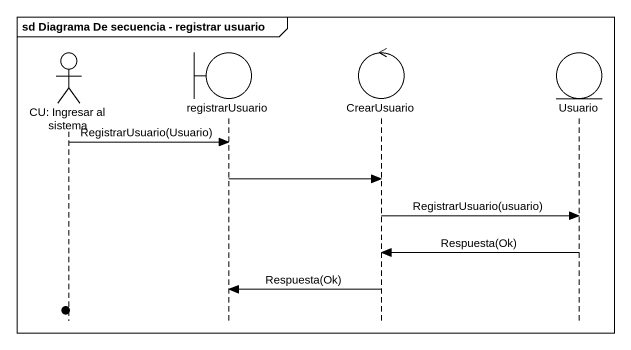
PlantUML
@startuml
mainframe sd Diagrama De secuencia - registrar usuario
hide footbox
actor "CU: Ingresar al sistema" as CU_Ingresar_al_sistema
boundary registrarUsuario
control CrearUsuario
entity Usuario

CU_Ingresar_al_sistema -> registrarUsuario : RegistrarUsuario(Usuario)
registrarUsuario -> CrearUsuario
CrearUsuario -> Usuario : RegistrarUsuario(usuario)
Usuario -> CrearUsuario : Respuesta(Ok)
CrearUsuario -> registrarUsuario : Respuesta(Ok)
@enduml
